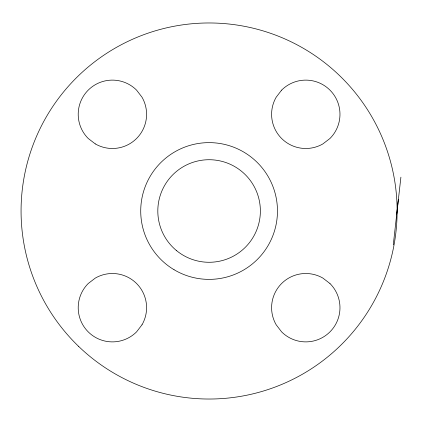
<?xml version="1.0" encoding="UTF-8"?>
<svg xmlns="http://www.w3.org/2000/svg" width="422" height="422" viewBox="0 0 422 422"><rect width="100%" height="100%" fill="white"/><g stroke="black" fill="none" stroke-linecap="round" stroke-linejoin="round"><path stroke-width="0.63" d="M396.749 214.017L398.405 199.326M393.278 244.834L400.9 177.166M281.616 90.129L276.183 97.213A34.187 34.187 0 0 0 322.883 143.913L329.962 138.479A34.187 34.187 0 0 0 329.962 90.129A34.187 34.187 0 0 0 281.616 90.129M142.008 324.787L136.575 331.871A34.187 34.187 0 0 1 88.224 331.871A34.187 34.187 0 0 1 88.224 283.521L95.309 278.087A34.187 34.187 0 0 1 142.008 324.787M329.962 283.521L322.883 278.087A34.187 34.187 0 0 0 276.183 324.787L281.616 331.871A34.187 34.187 0 0 0 329.962 331.871A34.187 34.187 0 0 0 329.962 283.521M95.309 143.913L88.224 138.479A34.187 34.187 0 0 1 88.224 90.129A34.187 34.187 0 0 1 136.575 90.129L142.008 97.213A34.187 34.187 0 0 1 95.309 143.913M176.639 250.7A51.278 51.278 0 0 0 259.704 219.261A51.278 51.278 0 0 0 190.944 163.04A51.278 51.278 0 0 0 176.639 250.7M78.656 346.425A188.027 188.027 0 0 0 391.595 256.254A188.027 188.027 0 0 0 157.037 30.321A188.027 188.027 0 0 0 78.656 346.425M174.022 269.695A68.375 68.375 0 0 0 277.46 212.029A68.375 68.375 0 0 0 175.8 151.282A68.375 68.375 0 0 0 174.022 269.695"/></g></svg>
